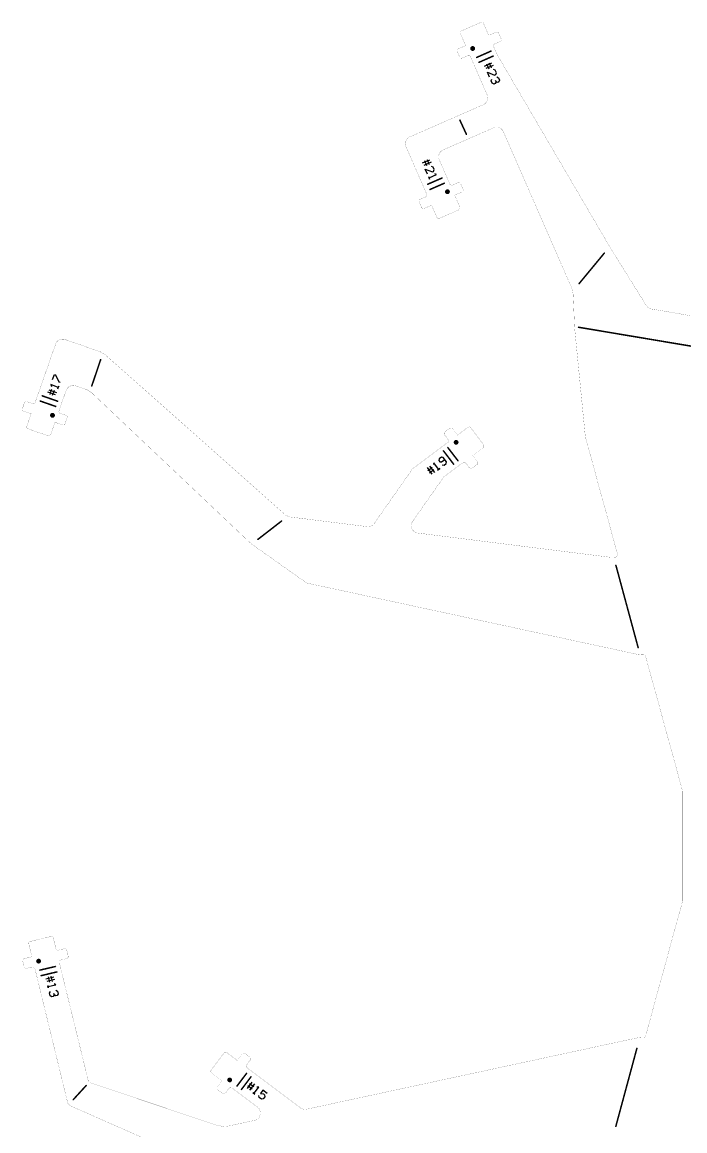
# Model space of a CAD drawing. Extents: x 325 to 617, y 85 to 372.
# Drawn here: x 325.1 to 390.8, y 230.5 to 340.4 of the extents above; entities that cross this region are included whole.
import ezdxf

# ---------------------------------------------------------------- set-up
doc = ezdxf.new("R2010")
doc.units = 0
doc.layers.add('MECHANICAL1', color=6, linetype='CONTINUOUS')
doc.layers.add('TOPOVERLAY', color=2, linetype='CONTINUOUS')

msp = doc.modelspace()

# ---------------------------------------------------------------- linework, layer by layer
at = {"layer": 'MECHANICAL1', "const_width": 0.0127}
for points in [[(368.65, 339.57), (370.57, 340.41)], [(370.84, 340.31), (371.36, 339.12)], [(368.55, 339.31), (369.07, 338.11)], [(371.36, 339.12), (372.09, 339.44)], [(372.35, 339.33), (372.59, 338.78)], [(368.23, 337.53), (368.47, 336.98)], [(368.33, 337.79), (369.07, 338.11)], [(371.84, 338.02), (372.14, 337.34)], [(371.94, 338.28), (372.49, 338.52)], [(368.74, 336.88), (369.29, 337.12)], [(369.55, 337.01), (371.2, 333.23)], [(372.14, 337.34), (372.24, 337.13)], [(372.24, 337.13), (383.26, 318.33)], [(363.54, 329.06), (370.82, 332.25)], [(366.84, 327.77), (371.82, 329.95)], [(372.81, 329.57), (379.64, 313.95)], [(363.16, 328.07), (365.21, 323.38)], [(366.45, 326.79), (367.5, 324.38)], [(367.77, 324.28), (368.32, 324.52)], [(368.58, 324.41), (368.82, 323.87)], [(367.98, 323.28), (368.72, 323.6)], [(367.98, 323.28), (368.5, 322.09)], [(364.46, 322.61), (364.7, 322.06)], [(364.56, 322.87), (365.11, 323.11)], [(364.96, 321.96), (365.69, 322.28)], [(365.69, 322.28), (366.21, 321.09)], [(366.48, 320.98), (368.4, 321.83)], [(383.26, 318.33), (383.44, 318.02)], [(383.44, 318.02), (387.05, 312.23)], [(379.64, 313.95), (379.72, 313.52)], [(379.72, 313.52), (379.76, 312.78)], [(379.76, 312.78), (379.86, 310.42)], [(387.39, 312.01), (401.73, 309.56)], [(379.86, 310.42), (379.88, 310.08)], [(379.88, 310.08), (380.94, 299.31)], [(329.36, 308.96), (332.85, 307.74)], [(326.38, 302.72), (328.4, 308.5)], [(332.85, 307.74), (333.35, 307.43)], [(333.35, 307.43), (351.26, 291.52)], [(328.74, 301.89), (329.44, 303.9)], [(330.4, 304.36), (331.53, 303.97)], [(331.53, 303.97), (332.03, 303.64)], [(332.03, 303.64), (347.67, 288.83)], [(325.11, 302.11), (325.3, 302.67)], [(325.56, 302.8), (326.13, 302.6)], [(325.23, 301.85), (325.98, 301.59)], [(325.56, 300.36), (325.98, 301.59)], [(328.86, 301.64), (329.43, 301.44)], [(327.91, 299.53), (328.34, 300.76)], [(328.34, 300.76), (329.1, 300.5)], [(329.35, 300.62), (329.55, 301.19)], [(367.02, 299.8), (367.5, 300.16)], [(368.26, 299.48), (369.3, 300.26)], [(369.58, 300.22), (370.84, 298.54)], [(325.68, 300.11), (327.66, 299.41)], [(366.98, 299.52), (367.34, 299.04)], [(367.78, 300.12), (368.26, 299.48)], [(380.94, 299.31), (384.14, 287.65)], [(363.83, 296.16), (367.3, 298.76)], [(369.76, 297.48), (370.8, 298.26)], [(369.76, 297.48), (370.24, 296.84)], [(360, 290.72), (363.78, 296.11)], [(366.93, 295.36), (368.8, 296.76)], [(369.08, 296.72), (369.44, 296.24)], [(369.72, 296.2), (370.2, 296.56)], [(363.82, 290.95), (366.89, 295.32)], [(351.26, 291.52), (351.64, 291.37)], [(351.64, 291.37), (359.29, 290.41)], [(364.34, 289.77), (383.49, 287.36)], [(347.67, 288.83), (347.94, 288.61)], [(347.94, 288.61), (353.3, 284.82)], [(383.49, 287.36), (383.92, 287.38)], [(383.92, 287.38), (384, 287.41)], [(353.3, 284.82), (386.13, 277.74)], [(386.13, 277.74), (386.58, 277.69)], [(386.58, 277.69), (386.72, 277.69)], [(386.92, 277.54), (390.56, 264.27)], [(390.56, 264.27), (390.58, 264.1)], [(390.58, 262.6), (390.58, 264.1)], [(390.58, 254.86), (390.58, 262.6)], [(390.58, 253.35), (390.58, 254.86)], [(386.92, 239.92), (390.56, 253.19)], [(390.56, 253.19), (390.58, 253.35)], [(325.9, 249.27), (327.94, 249.77)], [(328.18, 249.62), (328.49, 248.36)], [(325.75, 249.03), (326.06, 247.76)], [(328.49, 248.36), (329.27, 248.55)], [(325.28, 247.57), (326.06, 247.76)], [(328.92, 247.43), (329.5, 247.58)], [(329.51, 248.4), (329.65, 247.82)], [(325.14, 247.33), (325.28, 246.75)], [(325.52, 246.6), (326.1, 246.74)], [(326.35, 246.6), (329.61, 233.25)], [(328.77, 247.19), (331.64, 235.48)], [(353.3, 232.64), (386.13, 239.72)], [(386.13, 239.72), (386.58, 239.77)], [(386.58, 239.77), (386.72, 239.77)], [(343.84, 236.53), (345.1, 238.21)], [(345.38, 238.25), (346.42, 237.47)], [(346.42, 237.47), (346.9, 238.11)], [(347.18, 238.15), (347.66, 237.79)], [(347.34, 237.03), (347.7, 237.51)], [(347.38, 236.75), (352.69, 232.77)], [(331.64, 235.48), (331.84, 235.25)], [(343.88, 236.25), (344.92, 235.47)], [(344.44, 234.83), (344.92, 235.47)], [(331.84, 235.25), (344.47, 231.03)], [(344.48, 234.55), (344.96, 234.19)], [(345.24, 234.23), (345.6, 234.71)], [(345.88, 234.75), (348.41, 232.86)], [(329.61, 233.25), (329.79, 233.01)], [(329.79, 233.01), (344.1, 226.69)], [(344.47, 231.03), (345.21, 230.9)], [(345.21, 230.9), (348.12, 231.52)]]:
    msp.add_lwpolyline(points, dxfattribs=at)
for points in [[(370.57, 340.41, -0.414214), (370.84, 340.31)], [(368.55, 339.31, -0.414214), (368.65, 339.57)], [(372.09, 339.44, -0.414214), (372.35, 339.33)], [(372.59, 338.78, -0.414214), (372.49, 338.52)], [(368.23, 337.53, -0.414214), (368.33, 337.79)], [(371.84, 338.02, -0.414214), (371.94, 338.28)], [(368.74, 336.88, -0.414214), (368.47, 336.98)], [(369.29, 337.12, -0.414214), (369.55, 337.01)], [(371.2, 333.23, -0.414214), (370.82, 332.25)], [(371.82, 329.95, -0.414214), (372.81, 329.57)], [(363.16, 328.07, -0.414214), (363.54, 329.06)], [(366.45, 326.79, -0.414214), (366.84, 327.77)], [(367.77, 324.28, -0.414214), (367.5, 324.38)], [(368.32, 324.52, -0.414214), (368.58, 324.41)], [(365.21, 323.38, -0.414214), (365.11, 323.11)], [(368.82, 323.87, -0.414214), (368.72, 323.6)], [(364.46, 322.61, -0.414214), (364.56, 322.87)], [(364.96, 321.96, -0.414214), (364.7, 322.06)], [(366.48, 320.98, -0.414214), (366.21, 321.09)], [(368.5, 322.09, -0.414214), (368.4, 321.83)], [(387.39, 312.01, -0.214103), (387.05, 312.23)], [(328.4, 308.5, -0.414214), (329.36, 308.96)], [(329.44, 303.9, -0.414214), (330.4, 304.36)], [(325.3, 302.67, -0.414214), (325.56, 302.8)], [(326.38, 302.72, -0.414214), (326.13, 302.6)], [(325.23, 301.85, -0.414214), (325.11, 302.11)], [(328.86, 301.64, -0.414214), (328.74, 301.89)], [(329.43, 301.44, -0.414214), (329.55, 301.19)], [(325.68, 300.11, -0.414214), (325.56, 300.36)], [(329.35, 300.62, -0.414214), (329.1, 300.5)], [(367.5, 300.16, -0.414214), (367.78, 300.12)], [(369.3, 300.26, -0.414214), (369.58, 300.22)], [(327.91, 299.53, -0.414214), (327.66, 299.41)], [(366.98, 299.52, -0.414214), (367.02, 299.8)], [(367.34, 299.04, -0.414214), (367.3, 298.76)], [(370.84, 298.54, -0.414214), (370.8, 298.26)], [(370.24, 296.84, -0.414214), (370.2, 296.56)], [(363.78, 296.11, -0.079061), (363.83, 296.16)], [(368.8, 296.76, -0.414214), (369.08, 296.72)], [(369.72, 296.2, -0.414214), (369.44, 296.24)], [(366.89, 295.32, -0.079061), (366.93, 295.36)], [(360, 290.72, -0.277863), (359.29, 290.41)], [(364.34, 289.77, -0.565113), (363.82, 290.95)], [(384.14, 287.65, -0.414214), (384, 287.41)], [(386.72, 277.69, -0.341522), (386.92, 277.54)], [(327.94, 249.77, -0.414214), (328.18, 249.62)], [(325.75, 249.03, -0.414214), (325.9, 249.27)], [(329.27, 248.55, -0.414214), (329.51, 248.4)], [(325.14, 247.33, -0.414214), (325.28, 247.57)], [(328.77, 247.19, -0.414214), (328.92, 247.43)], [(329.65, 247.82, -0.414214), (329.5, 247.58)], [(325.52, 246.6, -0.414214), (325.28, 246.75)], [(326.1, 246.74, -0.414214), (326.35, 246.6)], [(386.92, 239.92, -0.341522), (386.72, 239.77)], [(345.1, 238.21, -0.414214), (345.38, 238.25)], [(346.9, 238.11, -0.414214), (347.18, 238.15)], [(347.66, 237.79, -0.414214), (347.7, 237.51)], [(343.88, 236.25, -0.414214), (343.84, 236.53)], [(347.38, 236.75, -0.414214), (347.34, 237.03)], [(344.48, 234.55, -0.414214), (344.44, 234.83)], [(345.24, 234.23, -0.414214), (344.96, 234.19)], [(345.6, 234.71, -0.414214), (345.88, 234.75)], [(348.41, 232.86, -0.643131), (348.12, 231.52)], [(353.3, 232.64, -0.217189), (352.69, 232.77)]]:
    msp.add_lwpolyline(points, format="xyb", dxfattribs=at)
at = {"layer": 'MECHANICAL1', "const_width": 0.00635}
for points in [[(370.57, 340.41, 1), (370.58, 340.41, 1)], [(370.57, 340.41, 1), (370.58, 340.41, 1)], [(370.83, 340.31, 1), (370.84, 340.31, 1)], [(370.83, 340.31, 1), (370.84, 340.31, 1)], [(368.54, 339.31, 1), (368.55, 339.31, 1)], [(368.54, 339.31, 1), (368.55, 339.31, 1)], [(368.65, 339.57, 1), (368.65, 339.57, 1)], [(368.65, 339.57, 1), (368.65, 339.57, 1)], [(371.35, 339.12, 1), (371.36, 339.12, 1)], [(371.35, 339.12, 1), (371.36, 339.12, 1)], [(372.09, 339.44, 1), (372.09, 339.44, 1)], [(372.09, 339.44, 1), (372.09, 339.44, 1)], [(372.35, 339.33, 1), (372.36, 339.33, 1)], [(372.35, 339.33, 1), (372.36, 339.33, 1)], [(372.59, 338.78, 1), (372.6, 338.78, 1)], [(372.59, 338.78, 1), (372.6, 338.78, 1)], [(368.23, 337.53, 1), (368.23, 337.53, 1)], [(368.23, 337.53, 1), (368.23, 337.53, 1)], [(368.33, 337.79, 1), (368.34, 337.79, 1)], [(368.33, 337.79, 1), (368.34, 337.79, 1)], [(369.06, 338.11, 1), (369.07, 338.11, 1)], [(369.06, 338.11, 1), (369.07, 338.11, 1)], [(371.84, 338.02, 1), (371.84, 338.02, 1)], [(371.84, 338.02, 1), (371.84, 338.02, 1)], [(371.94, 338.28, 1), (371.95, 338.28, 1)], [(371.94, 338.28, 1), (371.95, 338.28, 1)], [(372.49, 338.52, 1), (372.49, 338.52, 1)], [(372.49, 338.52, 1), (372.49, 338.52, 1)], [(368.47, 336.98, 1), (368.48, 336.98, 1)], [(368.47, 336.98, 1), (368.48, 336.98, 1)], [(368.73, 336.88, 1), (368.74, 336.88, 1)], [(368.73, 336.88, 1), (368.74, 336.88, 1)], [(369.28, 337.12, 1), (369.29, 337.12, 1)], [(369.28, 337.12, 1), (369.29, 337.12, 1)], [(369.55, 337.01, 1), (369.55, 337.01, 1)], [(369.55, 337.01, 1), (369.55, 337.01, 1)], [(372.13, 337.34, 1), (372.14, 337.34, 1)], [(372.13, 337.34, 1), (372.14, 337.34, 1)], [(372.24, 337.13, 1), (372.24, 337.13, 1)], [(372.24, 337.13, 1), (372.24, 337.13, 1)], [(371.2, 333.23, 1), (371.21, 333.23, 1)], [(371.2, 333.23, 1), (371.21, 333.23, 1)], [(370.81, 332.25, 1), (370.82, 332.25, 1)], [(370.81, 332.25, 1), (370.82, 332.25, 1)], [(371.82, 329.95, 1), (371.82, 329.95, 1)], [(371.82, 329.95, 1), (371.82, 329.95, 1)], [(363.54, 329.06, 1), (363.55, 329.06, 1)], [(363.54, 329.06, 1), (363.55, 329.06, 1)], [(372.8, 329.57, 1), (372.81, 329.57, 1)], [(372.8, 329.57, 1), (372.81, 329.57, 1)], [(363.15, 328.07, 1), (363.16, 328.07, 1)], [(363.15, 328.07, 1), (363.16, 328.07, 1)], [(366.83, 327.77, 1), (366.84, 327.77, 1)], [(366.83, 327.77, 1), (366.84, 327.77, 1)], [(366.45, 326.79, 1), (366.45, 326.79, 1)], [(366.45, 326.79, 1), (366.45, 326.79, 1)], [(367.5, 324.38, 1), (367.51, 324.38, 1)], [(367.5, 324.38, 1), (367.51, 324.38, 1)], [(368.31, 324.52, 1), (368.32, 324.52, 1)], [(368.31, 324.52, 1), (368.32, 324.52, 1)], [(368.58, 324.41, 1), (368.58, 324.41, 1)], [(368.58, 324.41, 1), (368.58, 324.41, 1)], [(365.21, 323.38, 1), (365.21, 323.38, 1)], [(365.21, 323.38, 1), (365.21, 323.38, 1)], [(367.76, 324.28, 1), (367.77, 324.28, 1)], [(367.76, 324.28, 1), (367.77, 324.28, 1)], [(367.98, 323.28, 1), (367.99, 323.28, 1)], [(367.98, 323.28, 1), (367.99, 323.28, 1)], [(368.71, 323.6, 1), (368.72, 323.6, 1)], [(368.71, 323.6, 1), (368.72, 323.6, 1)], [(368.82, 323.87, 1), (368.82, 323.87, 1)], [(368.82, 323.87, 1), (368.82, 323.87, 1)], [(364.45, 322.61, 1), (364.46, 322.61, 1)], [(364.45, 322.61, 1), (364.46, 322.61, 1)], [(364.56, 322.87, 1), (364.56, 322.87, 1)], [(364.56, 322.87, 1), (364.56, 322.87, 1)], [(365.11, 323.11, 1), (365.11, 323.11, 1)], [(365.11, 323.11, 1), (365.11, 323.11, 1)], [(365.69, 322.28, 1), (365.7, 322.28, 1)], [(365.69, 322.28, 1), (365.7, 322.28, 1)], [(364.69, 322.06, 1), (364.7, 322.06, 1)], [(364.69, 322.06, 1), (364.7, 322.06, 1)], [(364.96, 321.96, 1), (364.96, 321.96, 1)], [(364.96, 321.96, 1), (364.96, 321.96, 1)], [(366.21, 321.09, 1), (366.22, 321.09, 1)], [(366.21, 321.09, 1), (366.22, 321.09, 1)], [(368.4, 321.83, 1), (368.4, 321.83, 1)], [(368.4, 321.83, 1), (368.4, 321.83, 1)], [(368.5, 322.09, 1), (368.51, 322.09, 1)], [(368.5, 322.09, 1), (368.51, 322.09, 1)], [(366.47, 320.98, 1), (366.48, 320.98, 1)], [(366.47, 320.98, 1), (366.48, 320.98, 1)], [(383.25, 318.33, 1), (383.26, 318.33, 1)], [(383.25, 318.33, 1), (383.26, 318.33, 1)], [(383.44, 318.02, 1), (383.44, 318.02, 1)], [(383.44, 318.02, 1), (383.44, 318.02, 1)], [(379.64, 313.95, 1), (379.64, 313.95, 1)], [(379.64, 313.95, 1), (379.64, 313.95, 1)], [(379.72, 313.52, 1), (379.73, 313.52, 1)], [(379.72, 313.52, 1), (379.73, 313.52, 1)], [(379.75, 312.78, 1), (379.76, 312.78, 1)], [(379.75, 312.78, 1), (379.76, 312.78, 1)], [(387.05, 312.23, 1), (387.05, 312.23, 1)], [(387.05, 312.23, 1), (387.05, 312.23, 1)], [(387.39, 312.01, 1), (387.39, 312.01, 1)], [(387.39, 312.01, 1), (387.39, 312.01, 1)], [(379.85, 310.42, 1), (379.86, 310.42, 1)], [(379.85, 310.42, 1), (379.86, 310.42, 1)], [(379.88, 310.08, 1), (379.89, 310.08, 1)], [(379.88, 310.08, 1), (379.89, 310.08, 1)], [(329.36, 308.96, 1), (329.36, 308.96, 1)], [(329.36, 308.96, 1), (329.36, 308.96, 1)], [(328.4, 308.5, 1), (328.41, 308.5, 1)], [(328.4, 308.5, 1), (328.41, 308.5, 1)], [(332.85, 307.74, 1), (332.86, 307.74, 1)], [(332.85, 307.74, 1), (332.86, 307.74, 1)], [(333.35, 307.43, 1), (333.36, 307.43, 1)], [(333.35, 307.43, 1), (333.36, 307.43, 1)], [(329.44, 303.9, 1), (329.45, 303.9, 1)], [(329.44, 303.9, 1), (329.45, 303.9, 1)], [(330.39, 304.36, 1), (330.4, 304.36, 1)], [(330.39, 304.36, 1), (330.4, 304.36, 1)], [(331.53, 303.97, 1), (331.53, 303.97, 1)], [(331.53, 303.97, 1), (331.53, 303.97, 1)], [(332.03, 303.64, 1), (332.03, 303.64, 1)], [(332.03, 303.64, 1), (332.03, 303.64, 1)], [(325.3, 302.67, 1), (325.31, 302.67, 1)], [(325.3, 302.67, 1), (325.31, 302.67, 1)], [(325.56, 302.8, 1), (325.56, 302.8, 1)], [(325.56, 302.8, 1), (325.56, 302.8, 1)], [(326.12, 302.6, 1), (326.13, 302.6, 1)], [(326.12, 302.6, 1), (326.13, 302.6, 1)], [(326.38, 302.72, 1), (326.38, 302.72, 1)], [(326.38, 302.72, 1), (326.38, 302.72, 1)], [(325.1, 302.11, 1), (325.11, 302.11, 1)], [(325.1, 302.11, 1), (325.11, 302.11, 1)], [(325.23, 301.85, 1), (325.23, 301.85, 1)], [(325.23, 301.85, 1), (325.23, 301.85, 1)], [(325.98, 301.59, 1), (325.99, 301.59, 1)], [(325.98, 301.59, 1), (325.99, 301.59, 1)], [(328.74, 301.89, 1), (328.74, 301.89, 1)], [(328.74, 301.89, 1), (328.74, 301.89, 1)], [(328.86, 301.64, 1), (328.87, 301.64, 1)], [(328.86, 301.64, 1), (328.87, 301.64, 1)], [(329.43, 301.44, 1), (329.43, 301.44, 1)], [(329.43, 301.44, 1), (329.43, 301.44, 1)], [(325.55, 300.36, 1), (325.56, 300.36, 1)], [(325.55, 300.36, 1), (325.56, 300.36, 1)], [(328.34, 300.76, 1), (328.35, 300.76, 1)], [(328.34, 300.76, 1), (328.35, 300.76, 1)], [(329.1, 300.5, 1), (329.1, 300.5, 1)], [(329.1, 300.5, 1), (329.1, 300.5, 1)], [(329.35, 300.62, 1), (329.36, 300.62, 1)], [(329.35, 300.62, 1), (329.36, 300.62, 1)], [(329.55, 301.19, 1), (329.56, 301.19, 1)], [(329.55, 301.19, 1), (329.56, 301.19, 1)], [(367.5, 300.16, 1), (367.51, 300.16, 1)], [(367.5, 300.16, 1), (367.51, 300.16, 1)], [(369.3, 300.26, 1), (369.31, 300.26, 1)], [(369.3, 300.26, 1), (369.31, 300.26, 1)], [(369.58, 300.22, 1), (369.59, 300.22, 1)], [(369.58, 300.22, 1), (369.59, 300.22, 1)], [(325.67, 300.11, 1), (325.68, 300.11, 1)], [(325.67, 300.11, 1), (325.68, 300.11, 1)], [(327.66, 299.41, 1), (327.66, 299.41, 1)], [(327.66, 299.41, 1), (327.66, 299.41, 1)], [(327.91, 299.53, 1), (327.92, 299.53, 1)], [(327.91, 299.53, 1), (327.92, 299.53, 1)], [(366.98, 299.52, 1), (366.99, 299.52, 1)], [(366.98, 299.52, 1), (366.99, 299.52, 1)], [(367.02, 299.8, 1), (367.03, 299.8, 1)], [(367.02, 299.8, 1), (367.03, 299.8, 1)], [(367.34, 299.04, 1), (367.35, 299.04, 1)], [(367.34, 299.04, 1), (367.35, 299.04, 1)], [(367.78, 300.12, 1), (367.79, 300.12, 1)], [(367.78, 300.12, 1), (367.79, 300.12, 1)], [(368.26, 299.48, 1), (368.27, 299.48, 1)], [(368.26, 299.48, 1), (368.27, 299.48, 1)], [(380.94, 299.31, 1), (380.95, 299.31, 1)], [(380.94, 299.31, 1), (380.95, 299.31, 1)], [(367.3, 298.76, 1), (367.31, 298.76, 1)], [(367.3, 298.76, 1), (367.31, 298.76, 1)], [(370.8, 298.26, 1), (370.81, 298.26, 1)], [(370.8, 298.26, 1), (370.81, 298.26, 1)], [(370.84, 298.54, 1), (370.85, 298.54, 1)], [(370.84, 298.54, 1), (370.85, 298.54, 1)], [(369.76, 297.48, 1), (369.77, 297.48, 1)], [(369.76, 297.48, 1), (369.77, 297.48, 1)], [(370.24, 296.84, 1), (370.25, 296.84, 1)], [(370.24, 296.84, 1), (370.25, 296.84, 1)], [(363.78, 296.11, 1), (363.79, 296.11, 1)], [(363.78, 296.11, 1), (363.79, 296.11, 1)], [(363.82, 296.16, 1), (363.83, 296.16, 1)], [(363.82, 296.16, 1), (363.83, 296.16, 1)], [(368.8, 296.76, 1), (368.81, 296.76, 1)], [(368.8, 296.76, 1), (368.81, 296.76, 1)], [(369.08, 296.72, 1), (369.09, 296.72, 1)], [(369.08, 296.72, 1), (369.09, 296.72, 1)], [(369.44, 296.24, 1), (369.45, 296.24, 1)], [(369.44, 296.24, 1), (369.45, 296.24, 1)], [(369.72, 296.2, 1), (369.73, 296.2, 1)], [(369.72, 296.2, 1), (369.73, 296.2, 1)], [(370.2, 296.56, 1), (370.21, 296.56, 1)], [(370.2, 296.56, 1), (370.21, 296.56, 1)], [(366.89, 295.32, 1), (366.89, 295.32, 1)], [(366.89, 295.32, 1), (366.89, 295.32, 1)], [(366.93, 295.36, 1), (366.94, 295.36, 1)], [(366.93, 295.36, 1), (366.94, 295.36, 1)], [(351.26, 291.52, 1), (351.26, 291.52, 1)], [(351.26, 291.52, 1), (351.26, 291.52, 1)], [(351.63, 291.37, 1), (351.64, 291.37, 1)], [(351.63, 291.37, 1), (351.64, 291.37, 1)], [(359.29, 290.41, 1), (359.3, 290.41, 1)], [(359.29, 290.41, 1), (359.3, 290.41, 1)], [(360, 290.72, 1), (360, 290.72, 1)], [(360, 290.72, 1), (360, 290.72, 1)], [(363.82, 290.95, 1), (363.83, 290.95, 1)], [(363.82, 290.95, 1), (363.83, 290.95, 1)], [(364.34, 289.77, 1), (364.35, 289.77, 1)], [(364.34, 289.77, 1), (364.35, 289.77, 1)], [(347.66, 288.83, 1), (347.67, 288.83, 1)], [(347.66, 288.83, 1), (347.67, 288.83, 1)], [(347.94, 288.61, 1), (347.94, 288.61, 1)], [(347.94, 288.61, 1), (347.94, 288.61, 1)], [(383.49, 287.36, 1), (383.5, 287.36, 1)], [(383.49, 287.36, 1), (383.5, 287.36, 1)], [(383.92, 287.38, 1), (383.93, 287.38, 1)], [(383.92, 287.38, 1), (383.93, 287.38, 1)], [(384, 287.41, 1), (384.01, 287.41, 1)], [(384, 287.41, 1), (384.01, 287.41, 1)], [(384.14, 287.65, 1), (384.15, 287.65, 1)], [(384.14, 287.65, 1), (384.15, 287.65, 1)], [(353.29, 284.82, 1), (353.3, 284.82, 1)], [(353.29, 284.82, 1), (353.3, 284.82, 1)], [(386.13, 277.74, 1), (386.14, 277.74, 1)], [(386.13, 277.74, 1), (386.14, 277.74, 1)], [(386.58, 277.69, 1), (386.59, 277.69, 1)], [(386.58, 277.69, 1), (386.59, 277.69, 1)], [(386.72, 277.69, 1), (386.72, 277.69, 1)], [(386.72, 277.69, 1), (386.72, 277.69, 1)], [(386.91, 277.54, 1), (386.92, 277.54, 1)], [(386.91, 277.54, 1), (386.92, 277.54, 1)], [(390.55, 264.27, 1), (390.56, 264.27, 1)], [(390.55, 264.27, 1), (390.56, 264.27, 1)], [(390.57, 264.1, 1), (390.58, 264.1, 1)], [(390.57, 264.1, 1), (390.58, 264.1, 1)], [(390.57, 262.6, 1), (390.58, 262.6, 1)], [(390.57, 262.6, 1), (390.58, 262.6, 1)], [(390.57, 254.86, 1), (390.58, 254.86, 1)], [(390.57, 254.86, 1), (390.58, 254.86, 1)], [(390.55, 253.19, 1), (390.56, 253.19, 1)], [(390.55, 253.19, 1), (390.56, 253.19, 1)], [(390.57, 253.35, 1), (390.58, 253.35, 1)], [(390.57, 253.35, 1), (390.58, 253.35, 1)], [(327.94, 249.77, 1), (327.94, 249.77, 1)], [(327.94, 249.77, 1), (327.94, 249.77, 1)], [(328.18, 249.62, 1), (328.18, 249.62, 1)], [(328.18, 249.62, 1), (328.18, 249.62, 1)], [(325.75, 249.03, 1), (325.75, 249.03, 1)], [(325.75, 249.03, 1), (325.75, 249.03, 1)], [(325.9, 249.27, 1), (325.9, 249.27, 1)], [(325.9, 249.27, 1), (325.9, 249.27, 1)], [(329.26, 248.55, 1), (329.27, 248.55, 1)], [(329.26, 248.55, 1), (329.27, 248.55, 1)], [(325.28, 247.57, 1), (325.29, 247.57, 1)], [(325.28, 247.57, 1), (325.29, 247.57, 1)], [(326.06, 247.76, 1), (326.06, 247.76, 1)], [(326.06, 247.76, 1), (326.06, 247.76, 1)], [(328.49, 248.36, 1), (328.49, 248.36, 1)], [(328.49, 248.36, 1), (328.49, 248.36, 1)], [(328.92, 247.43, 1), (328.92, 247.43, 1)], [(328.92, 247.43, 1), (328.92, 247.43, 1)], [(329.5, 248.4, 1), (329.51, 248.4, 1)], [(329.5, 248.4, 1), (329.51, 248.4, 1)], [(329.5, 247.58, 1), (329.51, 247.58, 1)], [(329.5, 247.58, 1), (329.51, 247.58, 1)], [(329.65, 247.82, 1), (329.65, 247.82, 1)], [(329.65, 247.82, 1), (329.65, 247.82, 1)], [(325.13, 247.33, 1), (325.14, 247.33, 1)], [(325.13, 247.33, 1), (325.14, 247.33, 1)], [(325.28, 246.75, 1), (325.28, 246.75, 1)], [(325.28, 246.75, 1), (325.28, 246.75, 1)], [(325.52, 246.6, 1), (325.52, 246.6, 1)], [(325.52, 246.6, 1), (325.52, 246.6, 1)], [(326.1, 246.74, 1), (326.11, 246.74, 1)], [(326.1, 246.74, 1), (326.11, 246.74, 1)], [(326.34, 246.6, 1), (326.35, 246.6, 1)], [(326.34, 246.6, 1), (326.35, 246.6, 1)], [(328.77, 247.19, 1), (328.78, 247.19, 1)], [(328.77, 247.19, 1), (328.78, 247.19, 1)], [(386.13, 239.72, 1), (386.14, 239.72, 1)], [(386.13, 239.72, 1), (386.14, 239.72, 1)], [(386.58, 239.77, 1), (386.59, 239.77, 1)], [(386.58, 239.77, 1), (386.59, 239.77, 1)], [(386.72, 239.77, 1), (386.72, 239.77, 1)], [(386.72, 239.77, 1), (386.72, 239.77, 1)], [(386.91, 239.92, 1), (386.92, 239.92, 1)], [(386.91, 239.92, 1), (386.92, 239.92, 1)], [(345.1, 238.21, 1), (345.1, 238.21, 1)], [(345.1, 238.21, 1), (345.1, 238.21, 1)], [(345.38, 238.25, 1), (345.38, 238.25, 1)], [(345.38, 238.25, 1), (345.38, 238.25, 1)], [(346.42, 237.47, 1), (346.43, 237.47, 1)], [(346.42, 237.47, 1), (346.43, 237.47, 1)], [(346.9, 238.11, 1), (346.9, 238.11, 1)], [(346.9, 238.11, 1), (346.9, 238.11, 1)], [(347.18, 238.15, 1), (347.18, 238.15, 1)], [(347.18, 238.15, 1), (347.18, 238.15, 1)], [(347.66, 237.79, 1), (347.66, 237.79, 1)], [(347.66, 237.79, 1), (347.66, 237.79, 1)], [(347.7, 237.51, 1), (347.71, 237.51, 1)], [(347.7, 237.51, 1), (347.71, 237.51, 1)], [(343.84, 236.53, 1), (343.85, 236.53, 1)], [(343.84, 236.53, 1), (343.85, 236.53, 1)], [(347.34, 237.03, 1), (347.35, 237.03, 1)], [(347.34, 237.03, 1), (347.35, 237.03, 1)], [(347.38, 236.75, 1), (347.39, 236.75, 1)], [(347.38, 236.75, 1), (347.39, 236.75, 1)], [(331.63, 235.48, 1), (331.64, 235.48, 1)], [(331.63, 235.48, 1), (331.64, 235.48, 1)], [(343.88, 236.25, 1), (343.89, 236.25, 1)], [(343.88, 236.25, 1), (343.89, 236.25, 1)], [(344.92, 235.47, 1), (344.93, 235.47, 1)], [(344.92, 235.47, 1), (344.93, 235.47, 1)], [(331.83, 235.25, 1), (331.84, 235.25, 1)], [(331.83, 235.25, 1), (331.84, 235.25, 1)], [(344.44, 234.83, 1), (344.45, 234.83, 1)], [(344.44, 234.83, 1), (344.45, 234.83, 1)], [(344.48, 234.55, 1), (344.49, 234.55, 1)], [(344.48, 234.55, 1), (344.49, 234.55, 1)], [(344.96, 234.19, 1), (344.97, 234.19, 1)], [(344.96, 234.19, 1), (344.97, 234.19, 1)], [(345.24, 234.23, 1), (345.25, 234.23, 1)], [(345.24, 234.23, 1), (345.25, 234.23, 1)], [(345.6, 234.71, 1), (345.61, 234.71, 1)], [(345.6, 234.71, 1), (345.61, 234.71, 1)], [(345.88, 234.75, 1), (345.89, 234.75, 1)], [(345.88, 234.75, 1), (345.89, 234.75, 1)], [(329.6, 233.25, 1), (329.61, 233.25, 1)], [(329.6, 233.25, 1), (329.61, 233.25, 1)], [(329.79, 233.01, 1), (329.8, 233.01, 1)], [(329.79, 233.01, 1), (329.8, 233.01, 1)], [(348.4, 232.86, 1), (348.41, 232.86, 1)], [(348.4, 232.86, 1), (348.41, 232.86, 1)], [(352.68, 232.77, 1), (352.69, 232.77, 1)], [(352.68, 232.77, 1), (352.69, 232.77, 1)], [(353.29, 232.64, 1), (353.3, 232.64, 1)], [(353.29, 232.64, 1), (353.3, 232.64, 1)], [(344.46, 231.03, 1), (344.47, 231.03, 1)], [(344.46, 231.03, 1), (344.47, 231.03, 1)], [(345.21, 230.9, 1), (345.21, 230.9, 1)], [(345.21, 230.9, 1), (345.21, 230.9, 1)], [(348.11, 231.52, 1), (348.12, 231.52, 1)], [(348.11, 231.52, 1), (348.12, 231.52, 1)]]:
    msp.add_lwpolyline(points, format="xyb", close=True, dxfattribs=at)
at = {"layer": 'TOPOVERLAY'}
for p, q in [((370.95, 336.07), (371.68, 336.4)), ((371.79, 336.15), (371.06, 335.83)), ((371.14, 336.3), (371.36, 335.81)), ((371.44, 334.97), (371.22, 335.46)), ((371.22, 335.46), (371.93, 335.19)), ((371.38, 336.41), (371.55, 336.04)), ((371.55, 336.04), (371.6, 335.92)), ((372.01, 335.67), (371.83, 335.73)), ((372.12, 335.42), (372.01, 335.67)), ((372.05, 335.25), (372.12, 335.42)), ((371.6, 334.61), (371.67, 334.79)), ((371.71, 334.37), (371.6, 334.61)), ((371.89, 334.3), (371.71, 334.37)), ((372.01, 334.35), (371.89, 334.3)), ((371.93, 335.19), (372.05, 335.25)), ((372.08, 334.53), (372.01, 334.35)), ((372.08, 334.53), (372.02, 334.65)), ((372.02, 334.65), (372.08, 334.53)), ((372.25, 334.46), (372.08, 334.53)), ((372.16, 335), (372.33, 334.93)), ((372.37, 334.52), (372.25, 334.46)), ((372.33, 334.93), (372.44, 334.69)), ((372.44, 334.69), (372.37, 334.52)), ((364.8, 326.47), (365.53, 326.79)), ((365.64, 326.54), (364.91, 326.23)), ((364.99, 326.7), (365.2, 326.21)), ((365.24, 326.81), (365.4, 326.44)), ((365.28, 325.37), (365.07, 325.86)), ((365.07, 325.86), (365.77, 325.58)), ((365.4, 326.44), (365.45, 326.32)), ((365.85, 326.06), (365.68, 326.12)), ((365.77, 325.58), (365.89, 325.64)), ((365.96, 325.81), (365.85, 326.06)), ((365.89, 325.64), (365.96, 325.81)), ((365.39, 325.13), (365.49, 324.88)), ((365.44, 325), (366.17, 325.32)), ((365.49, 324.88), (365.44, 325)), ((366.17, 325.32), (366, 325.39)), ((328.1, 304.99), (328.28, 305.49)), ((328.28, 305.49), (328.41, 305.45)), ((328.41, 305.45), (328.72, 304.77)), ((328.72, 304.77), (328.85, 304.72)), ((328.39, 303.47), (327.64, 303.74)), ((327.73, 303.99), (328.48, 303.72)), ((327.85, 303.52), (327.98, 303.9)), ((328.67, 304.22), (327.92, 304.49)), ((327.92, 304.49), (327.99, 304.32)), ((327.98, 303.9), (328.03, 304.03)), ((328.1, 303.43), (328.28, 303.93)), ((328.62, 304.09), (328.71, 304.34)), ((328.71, 304.34), (328.67, 304.22)), ((366.44, 297.14), (366.42, 296.96)), ((366.42, 296.96), (366.5, 296.85)), ((366.66, 297.3), (366.44, 297.14)), ((366.5, 296.85), (366.68, 296.82)), ((366.84, 297.28), (366.66, 297.3)), ((366.68, 296.82), (367, 297.07)), ((367.16, 296.85), (366.84, 297.28)), ((367.14, 296.67), (367.16, 296.85)), ((365.75, 295.62), (365.27, 296.26)), ((365.33, 295.97), (365.65, 296.21)), ((365.49, 296.42), (365.97, 295.78)), ((365.49, 295.76), (365.91, 296.08)), ((365.65, 296.21), (365.75, 296.29)), ((365.91, 296.74), (365.89, 296.56)), ((366.39, 296.1), (365.91, 296.74)), ((366.29, 296.02), (366.5, 296.18)), ((366.5, 296.18), (366.39, 296.1)), ((366.74, 296.53), (366.93, 296.51)), ((366.93, 296.51), (367.14, 296.67)), ((327.45, 245.56), (328.23, 245.76)), ((328.3, 245.5), (327.52, 245.3)), ((327.68, 245.76), (327.81, 245.24)), ((327.94, 245.82), (328.04, 245.43)), ((328.04, 245.43), (328.07, 245.3)), ((327.62, 244.92), (327.68, 244.66)), ((327.65, 244.79), (328.42, 244.98)), ((327.68, 244.66), (327.65, 244.79)), ((327.81, 244.14), (327.91, 244.3)), ((327.87, 243.88), (327.81, 244.14)), ((328.26, 243.98), (328.23, 244.11)), ((328.23, 244.11), (328.26, 243.98)), ((328.42, 244.98), (328.26, 245.08)), ((328.42, 244.43), (328.59, 244.33)), ((328.65, 244.08), (328.55, 243.91)), ((328.59, 244.33), (328.65, 244.08)), ((328.04, 243.78), (327.87, 243.88)), ((328.17, 243.82), (328.04, 243.78)), ((328.26, 243.98), (328.17, 243.82)), ((328.42, 243.88), (328.26, 243.98)), ((328.55, 243.91), (328.42, 243.88)), ((347.43, 234.69), (347.91, 235.33)), ((347.48, 234.98), (347.91, 234.66)), ((347.64, 235.19), (347.96, 234.95)), ((348.12, 235.17), (347.64, 234.53)), ((347.96, 234.95), (348.07, 234.87)), ((347.96, 234.29), (348.17, 234.13)), ((348.07, 234.21), (348.55, 234.84)), ((348.17, 234.13), (348.07, 234.21)), ((348.55, 234.84), (348.36, 234.82)), ((348.97, 234.52), (348.73, 234.2)), ((348.73, 234.2), (349.03, 234.15)), ((349.4, 234.2), (348.97, 234.52)), ((348.6, 233.8), (348.57, 233.99)), ((348.81, 233.64), (348.6, 233.8)), ((349, 233.67), (348.81, 233.64)), ((349.16, 233.88), (349, 233.67)), ((349.03, 234.15), (349.13, 234.07)), ((349.13, 234.07), (349.16, 233.88))]:
    msp.add_line(p, q, dxfattribs=at)
for points, const_width in [([(369.88, 337.82, 1), (369.65, 337.82, 1)], 0.254), ([(369.59, 337.82, 1), (369.72, 337.82, 1)], 0.127), ([(369.81, 337.82, 1), (369.94, 337.82, 1)], 0.127), ([(371.53, 337.56, 1), (371.61, 337.56, 1)], 0.075), ([(370.13, 336.94, 1), (370.21, 336.94, 1)], 0.075), ([(370.35, 336.45, 1), (370.42, 336.45, 1)], 0.075), ([(371.75, 337.07, 1), (371.83, 337.07, 1)], 0.075), ([(368.46, 330.71, 1), (368.54, 330.71, 1)], 0.075), ([(369.11, 329.32, 1), (369.18, 329.32, 1)], 0.075), ([(365.27, 324.36, 1), (365.34, 324.36, 1)], 0.075), ([(366.69, 324.98, 1), (366.76, 324.98, 1)], 0.075), ([(366.91, 324.46, 1), (366.99, 324.46, 1)], 0.075), ([(365.49, 323.84, 1), (365.57, 323.84, 1)], 0.075), ([(367.37, 323.62, 1), (367.15, 323.62, 1)], 0.254), ([(367.09, 323.62, 1), (367.21, 323.62, 1)], 0.127), ([(367.31, 323.62, 1), (367.44, 323.62, 1)], 0.127), ([(382.78, 317.53, 1), (382.85, 317.53, 1)], 0.075), ([(380.29, 314.52, 1), (380.37, 314.52, 1)], 0.075), ([(380.23, 310.18, 1), (380.31, 310.18, 1)], 0.075), ([(332.83, 306.96, 1), (332.91, 306.96, 1)], 0.075), ([(327.04, 303.38, 1), (327.11, 303.38, 1)], 0.075), ([(331.95, 304.36, 1), (332.02, 304.36, 1)], 0.075), ([(326.85, 302.86, 1), (326.93, 302.86, 1)], 0.075), ([(328.37, 302.33, 1), (328.45, 302.33, 1)], 0.075), ([(328.56, 302.85, 1), (328.63, 302.85, 1)], 0.075), ([(328.21, 301.45, 1), (327.98, 301.45, 1)], 0.254), ([(327.92, 301.45, 1), (328.05, 301.45, 1)], 0.127), ([(328.14, 301.45, 1), (328.27, 301.45, 1)], 0.127), ([(366.83, 297.92, 1), (366.91, 297.92, 1)], 0.075), ([(367.27, 298.25, 1), (367.34, 298.25, 1)], 0.075), ([(368.23, 298.77, 1), (368.01, 298.77, 1)], 0.254), ([(367.94, 298.77, 1), (368.07, 298.77, 1)], 0.127), ([(368.17, 298.77, 1), (368.3, 298.77, 1)], 0.127), ([(368.28, 296.94, 1), (368.35, 296.94, 1)], 0.075), ([(367.84, 296.6, 1), (367.92, 296.6, 1)], 0.075), ([(350.77, 290.96, 1), (350.84, 290.96, 1)], 0.075), ([(348.43, 289.14, 1), (348.5, 289.14, 1)], 0.075), ([(383.93, 286.57, 1), (384, 286.57, 1)], 0.075), ([(386.15, 278.4, 1), (386.22, 278.4, 1)], 0.075), ([(326.83, 247.32, 1), (326.61, 247.32, 1)], 0.254), ([(326.54, 247.32, 1), (326.67, 247.32, 1)], 0.127), ([(326.77, 247.32, 1), (326.9, 247.32, 1)], 0.127), ([(326.81, 246.43, 1), (326.88, 246.43, 1)], 0.075), ([(328.36, 246.79, 1), (328.43, 246.79, 1)], 0.075), ([(328.49, 246.25, 1), (328.56, 246.25, 1)], 0.075), ([(326.94, 245.88, 1), (327.01, 245.88, 1)], 0.075), ([(386.02, 238.67, 1), (386.09, 238.67, 1)], 0.075), ([(345.78, 235.54, 1), (345.56, 235.54, 1)], 0.254), ([(345.5, 235.54, 1), (345.62, 235.54, 1)], 0.127), ([(345.72, 235.54, 1), (345.85, 235.54, 1)], 0.127), ([(347.3, 236.19, 1), (347.37, 236.19, 1)], 0.075), ([(347.75, 235.85, 1), (347.82, 235.85, 1)], 0.075), ([(331.39, 234.98, 1), (331.47, 234.98, 1)], 0.075), ([(346.36, 234.93, 1), (346.43, 234.93, 1)], 0.075), ([(346.8, 234.6, 1), (346.88, 234.6, 1)], 0.075), ([(330.12, 233.58, 1), (330.19, 233.58, 1)], 0.075), ([(383.93, 230.93, 1), (384, 230.93, 1)], 0.075)]:
    msp.add_lwpolyline(points, format="xyb", close=True, dxfattribs=dict(at, const_width=const_width))
at = {"layer": 'TOPOVERLAY', "const_width": 0.15}
for points in [[(370.17, 336.94), (371.57, 337.56)], [(370.39, 336.45), (371.79, 337.07)], [(368.5, 330.71), (369.14, 329.32)], [(365.3, 324.36), (366.73, 324.98)], [(365.53, 323.84), (366.95, 324.46)], [(380.33, 314.52), (382.82, 317.53)], [(380.27, 310.18), (408.68, 305.41)], [(331.99, 304.36), (332.87, 306.96)], [(327.08, 303.38), (328.59, 302.85)], [(326.89, 302.86), (328.41, 302.33)], [(366.87, 297.92), (367.88, 296.6)], [(367.3, 298.25), (368.31, 296.94)], [(348.46, 289.14), (350.81, 290.96)], [(383.97, 286.57), (386.18, 278.4)], [(326.84, 246.43), (328.39, 246.79)], [(326.97, 245.88), (328.52, 246.25)], [(383.96, 230.93), (386.05, 238.67)], [(346.39, 234.93), (347.34, 236.19)], [(346.84, 234.6), (347.78, 235.85)], [(330.15, 233.58), (331.43, 234.98)]]:
    msp.add_lwpolyline(points, dxfattribs=at)

doc.saveas('drawing.dxf')
